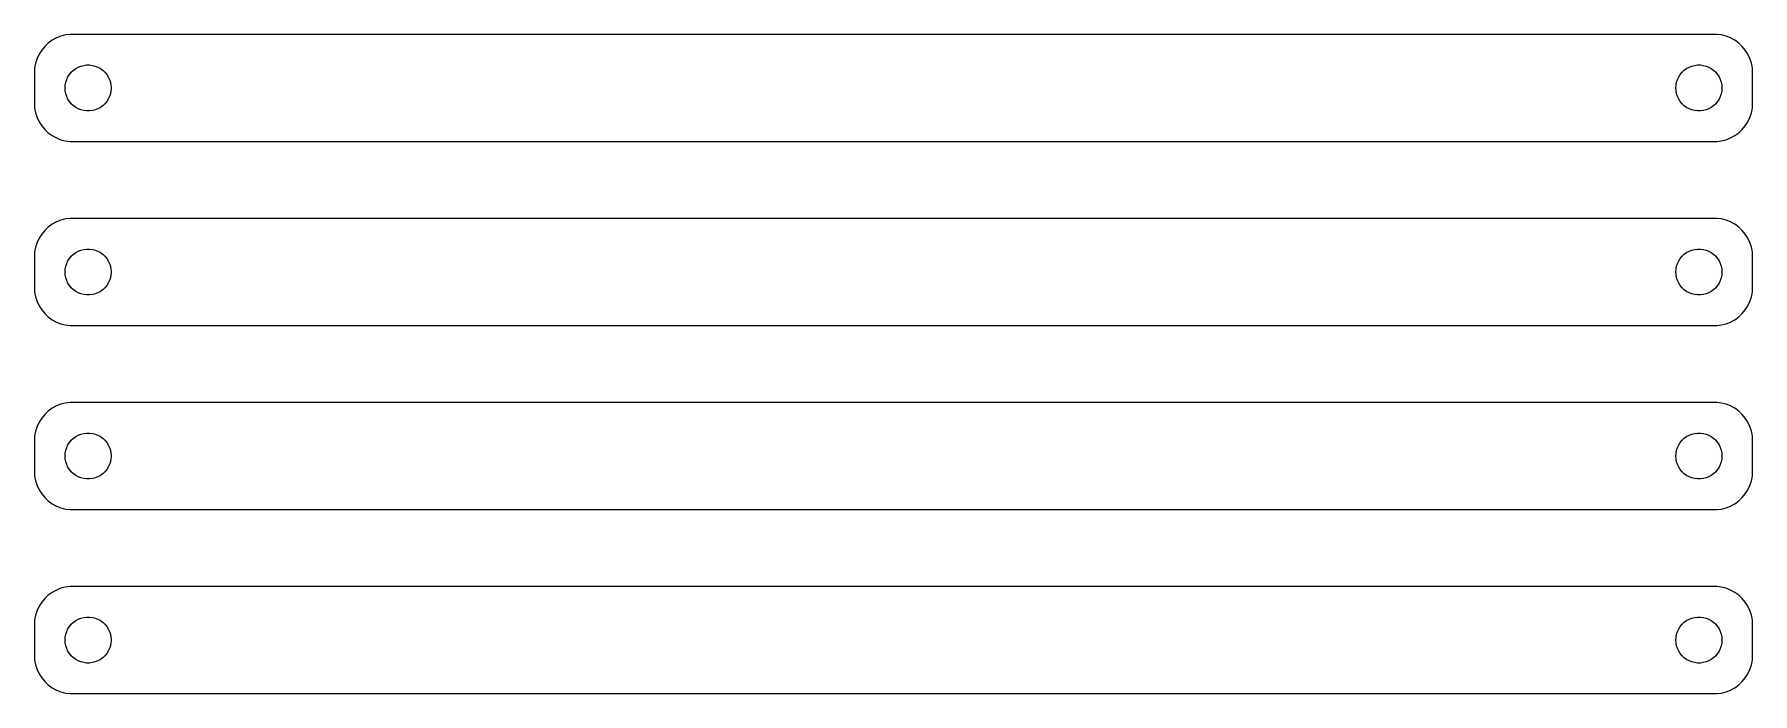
# Model space of a CAD drawing. Header units: metres. Extents: x -112 to 112, y 65 to 151.
import ezdxf

# ---------------------------------------------------------------- set-up
doc = ezdxf.new("R2010")
doc.units = ezdxf.units.M

msp = doc.modelspace()

# ---------------------------------------------------------------- linework, layer by layer
for p, q in [((-109.679, 150.222), (-110.187, 149.853)), ((-109.129, 150.524), (-109.679, 150.222)), ((-108.545, 150.755), (-109.129, 150.524)), ((-107.937, 150.911), (-108.545, 150.755)), ((-107.314, 150.99), (-107.937, 150.911)), ((107.314, 150.99), (-107.314, 150.99)), ((107.937, 150.911), (107.314, 150.99)), ((108.545, 150.755), (107.937, 150.911)), ((109.129, 150.524), (108.545, 150.755)), ((109.679, 150.222), (109.129, 150.524)), ((110.187, 149.853), (109.679, 150.222)), ((-111.649, 147.841), (-111.843, 147.243)), ((-111.382, 148.409), (-111.649, 147.841)), ((-111.045, 148.939), (-111.382, 148.409)), ((-110.645, 149.423), (-111.045, 148.939)), ((-110.187, 149.853), (-110.645, 149.423)), ((110.645, 149.423), (110.187, 149.853)), ((111.045, 148.939), (110.645, 149.423)), ((111.382, 148.409), (111.045, 148.939)), ((111.649, 147.841), (111.382, 148.409)), ((111.843, 147.243), (111.649, 147.841)), ((-111.961, 146.627), (-112, 146)), ((-112, 146), (-112, 142)), ((-111.843, 147.243), (-111.961, 146.627)), ((-107.629, 145.445), (-107.427, 145.763)), ((-107.427, 145.763), (-107.187, 146.054)), ((-107.187, 146.054), (-106.912, 146.312)), ((-106.912, 146.312), (-106.607, 146.533)), ((-106.607, 146.533), (-106.277, 146.714)), ((-106.277, 146.714), (-105.927, 146.853)), ((-105.927, 146.853), (-105.562, 146.947)), ((-105.562, 146.947), (-105.188, 146.994)), ((-105.188, 146.994), (-104.812, 146.994)), ((-104.812, 146.994), (-104.438, 146.947)), ((-104.438, 146.947), (-104.073, 146.853)), ((-104.073, 146.853), (-103.723, 146.714)), ((-103.723, 146.714), (-103.393, 146.533)), ((-103.393, 146.533), (-103.088, 146.312)), ((-103.088, 146.312), (-102.813, 146.054)), ((-102.813, 146.054), (-102.573, 145.763)), ((-102.573, 145.763), (-102.371, 145.445)), ((102.371, 145.445), (102.573, 145.763)), ((102.573, 145.763), (102.813, 146.054)), ((102.813, 146.054), (103.088, 146.312)), ((103.088, 146.312), (103.393, 146.533)), ((103.393, 146.533), (103.723, 146.714)), ((103.723, 146.714), (104.073, 146.853)), ((104.073, 146.853), (104.438, 146.947)), ((104.438, 146.947), (104.812, 146.994)), ((104.812, 146.994), (105.188, 146.994)), ((105.188, 146.994), (105.562, 146.947)), ((105.562, 146.947), (105.927, 146.853)), ((105.927, 146.853), (106.277, 146.714)), ((106.277, 146.714), (106.607, 146.533)), ((106.607, 146.533), (106.912, 146.312)), ((106.912, 146.312), (107.187, 146.054)), ((107.187, 146.054), (107.427, 145.763)), ((107.427, 145.763), (107.629, 145.445)), ((111.961, 146.627), (111.843, 147.243)), ((112, 146), (111.961, 146.627)), ((112, 142), (112, 146)), ((-108, 144), (-107.976, 144.376)), ((-107.976, 143.624), (-108, 144)), ((-107.976, 144.376), (-107.906, 144.746)), ((-107.906, 143.254), (-107.976, 143.624)), ((-107.906, 144.746), (-107.789, 145.104)), ((-107.789, 145.104), (-107.629, 145.445)), ((-102.371, 145.445), (-102.211, 145.104)), ((-102.211, 145.104), (-102.094, 144.746)), ((-102.094, 144.746), (-102.024, 144.376)), ((-102.024, 143.624), (-102.094, 143.254)), ((-102.024, 144.376), (-102, 144)), ((-102, 144), (-102.024, 143.624)), ((102, 144), (102.024, 144.376)), ((102.024, 143.624), (102, 144)), ((102.024, 144.376), (102.094, 144.746)), ((102.094, 143.254), (102.024, 143.624)), ((102.094, 144.746), (102.211, 145.104)), ((102.211, 145.104), (102.371, 145.445)), ((107.629, 145.445), (107.789, 145.104)), ((107.789, 145.104), (107.906, 144.746)), ((107.906, 144.746), (107.976, 144.376)), ((107.976, 143.624), (107.906, 143.254)), ((107.976, 144.376), (108, 144)), ((108, 144), (107.976, 143.624)), ((-112, 142), (-111.961, 141.373)), ((-111.961, 141.373), (-111.843, 140.757)), ((-107.789, 142.896), (-107.906, 143.254)), ((-107.629, 142.555), (-107.789, 142.896)), ((-107.427, 142.237), (-107.629, 142.555)), ((-107.187, 141.946), (-107.427, 142.237)), ((-106.912, 141.688), (-107.187, 141.946)), ((-106.607, 141.467), (-106.912, 141.688)), ((-106.277, 141.286), (-106.607, 141.467)), ((-105.927, 141.147), (-106.277, 141.286)), ((-105.562, 141.053), (-105.927, 141.147)), ((-104.073, 141.147), (-104.438, 141.053)), ((-103.723, 141.286), (-104.073, 141.147)), ((-103.393, 141.467), (-103.723, 141.286)), ((-103.088, 141.688), (-103.393, 141.467)), ((-102.813, 141.946), (-103.088, 141.688)), ((-102.573, 142.237), (-102.813, 141.946)), ((-102.371, 142.555), (-102.573, 142.237)), ((-102.211, 142.896), (-102.371, 142.555)), ((-102.094, 143.254), (-102.211, 142.896)), ((102.211, 142.896), (102.094, 143.254)), ((102.371, 142.555), (102.211, 142.896)), ((102.573, 142.237), (102.371, 142.555)), ((102.813, 141.946), (102.573, 142.237)), ((103.088, 141.688), (102.813, 141.946)), ((103.393, 141.467), (103.088, 141.688)), ((103.723, 141.286), (103.393, 141.467)), ((104.073, 141.147), (103.723, 141.286)), ((104.438, 141.053), (104.073, 141.147)), ((105.927, 141.147), (105.562, 141.053)), ((106.277, 141.286), (105.927, 141.147)), ((106.607, 141.467), (106.277, 141.286)), ((106.912, 141.688), (106.607, 141.467)), ((107.187, 141.946), (106.912, 141.688)), ((107.427, 142.237), (107.187, 141.946)), ((107.629, 142.555), (107.427, 142.237)), ((107.789, 142.896), (107.629, 142.555)), ((107.906, 143.254), (107.789, 142.896)), ((111.843, 140.757), (111.961, 141.373)), ((111.961, 141.373), (112, 142)), ((-111.843, 140.757), (-111.649, 140.159)), ((-111.649, 140.159), (-111.382, 139.591)), ((-111.382, 139.591), (-111.045, 139.061)), ((-111.045, 139.061), (-110.645, 138.577)), ((-105.188, 141.006), (-105.562, 141.053)), ((-104.812, 141.006), (-105.188, 141.006)), ((-104.438, 141.053), (-104.812, 141.006)), ((104.812, 141.006), (104.438, 141.053)), ((105.188, 141.006), (104.812, 141.006)), ((105.562, 141.053), (105.188, 141.006)), ((110.645, 138.577), (111.045, 139.061)), ((111.045, 139.061), (111.382, 139.591)), ((111.382, 139.591), (111.649, 140.159)), ((111.649, 140.159), (111.843, 140.757)), ((-110.645, 138.577), (-110.187, 138.147)), ((-110.187, 138.147), (-109.679, 137.778)), ((-109.679, 137.778), (-109.129, 137.476)), ((-109.129, 137.476), (-108.545, 137.245)), ((-108.545, 137.245), (-107.937, 137.089)), ((-107.937, 137.089), (-107.314, 137.01)), ((-107.314, 137.01), (107.314, 137.01)), ((107.314, 137.01), (107.937, 137.089)), ((107.937, 137.089), (108.545, 137.245)), ((108.545, 137.245), (109.129, 137.476)), ((109.129, 137.476), (109.679, 137.778)), ((109.679, 137.778), (110.187, 138.147)), ((110.187, 138.147), (110.645, 138.577)), ((-110.187, 125.853), (-110.645, 125.423)), ((-109.679, 126.222), (-110.187, 125.853)), ((-109.129, 126.524), (-109.679, 126.222)), ((-108.545, 126.755), (-109.129, 126.524)), ((-107.937, 126.911), (-108.545, 126.755)), ((-107.314, 126.99), (-107.937, 126.911)), ((107.314, 126.99), (-107.314, 126.99)), ((107.937, 126.911), (107.314, 126.99)), ((108.545, 126.755), (107.937, 126.911)), ((109.129, 126.524), (108.545, 126.755)), ((109.679, 126.222), (109.129, 126.524)), ((110.187, 125.853), (109.679, 126.222)), ((110.645, 125.423), (110.187, 125.853)), ((-111.843, 123.243), (-111.961, 122.627)), ((-111.649, 123.841), (-111.843, 123.243)), ((-111.382, 124.409), (-111.649, 123.841)), ((-111.045, 124.939), (-111.382, 124.409)), ((-110.645, 125.423), (-111.045, 124.939)), ((111.045, 124.939), (110.645, 125.423)), ((111.382, 124.409), (111.045, 124.939)), ((111.649, 123.841), (111.382, 124.409)), ((111.843, 123.243), (111.649, 123.841)), ((111.961, 122.627), (111.843, 123.243)), ((-111.961, 122.627), (-112, 122)), ((-112, 122), (-112, 118)), ((-107.906, 120.746), (-107.789, 121.104)), ((-107.789, 121.104), (-107.629, 121.445)), ((-107.629, 121.445), (-107.427, 121.763)), ((-107.427, 121.763), (-107.187, 122.054)), ((-107.187, 122.054), (-106.912, 122.312)), ((-106.912, 122.312), (-106.607, 122.533)), ((-106.607, 122.533), (-106.277, 122.714)), ((-106.277, 122.714), (-105.927, 122.853)), ((-105.927, 122.853), (-105.562, 122.947)), ((-105.562, 122.947), (-105.188, 122.994)), ((-105.188, 122.994), (-104.812, 122.994)), ((-104.812, 122.994), (-104.438, 122.947)), ((-104.438, 122.947), (-104.073, 122.853)), ((-104.073, 122.853), (-103.723, 122.714)), ((-103.723, 122.714), (-103.393, 122.533)), ((-103.393, 122.533), (-103.088, 122.312)), ((-103.088, 122.312), (-102.813, 122.054)), ((-102.813, 122.054), (-102.573, 121.763)), ((-102.573, 121.763), (-102.371, 121.445)), ((-102.371, 121.445), (-102.211, 121.104)), ((-102.211, 121.104), (-102.094, 120.746)), ((102.094, 120.746), (102.211, 121.104)), ((102.211, 121.104), (102.371, 121.445)), ((102.371, 121.445), (102.573, 121.763)), ((102.573, 121.763), (102.813, 122.054)), ((102.813, 122.054), (103.088, 122.312)), ((103.088, 122.312), (103.393, 122.533)), ((103.393, 122.533), (103.723, 122.714)), ((103.723, 122.714), (104.073, 122.853)), ((104.073, 122.853), (104.438, 122.947)), ((104.438, 122.947), (104.812, 122.994)), ((104.812, 122.994), (105.188, 122.994)), ((105.188, 122.994), (105.562, 122.947)), ((105.562, 122.947), (105.927, 122.853)), ((105.927, 122.853), (106.277, 122.714)), ((106.277, 122.714), (106.607, 122.533)), ((106.607, 122.533), (106.912, 122.312)), ((106.912, 122.312), (107.187, 122.054)), ((107.187, 122.054), (107.427, 121.763)), ((107.427, 121.763), (107.629, 121.445)), ((107.629, 121.445), (107.789, 121.104)), ((107.789, 121.104), (107.906, 120.746)), ((112, 122), (111.961, 122.627)), ((112, 118), (112, 122)), ((-108, 120), (-107.976, 120.376)), ((-107.976, 119.624), (-108, 120)), ((-107.976, 120.376), (-107.906, 120.746)), ((-107.906, 119.254), (-107.976, 119.624)), ((-107.789, 118.896), (-107.906, 119.254)), ((-107.629, 118.555), (-107.789, 118.896)), ((-102.211, 118.896), (-102.371, 118.555)), ((-102.094, 119.254), (-102.211, 118.896)), ((-102.094, 120.746), (-102.024, 120.376)), ((-102.024, 119.624), (-102.094, 119.254)), ((-102.024, 120.376), (-102, 120)), ((-102, 120), (-102.024, 119.624)), ((102, 120), (102.024, 120.376)), ((102.024, 119.624), (102, 120)), ((102.024, 120.376), (102.094, 120.746)), ((102.094, 119.254), (102.024, 119.624)), ((102.211, 118.896), (102.094, 119.254)), ((102.371, 118.555), (102.211, 118.896)), ((107.789, 118.896), (107.629, 118.555)), ((107.906, 119.254), (107.789, 118.896)), ((107.906, 120.746), (107.976, 120.376)), ((107.976, 119.624), (107.906, 119.254)), ((107.976, 120.376), (108, 120)), ((108, 120), (107.976, 119.624)), ((-112, 118), (-111.961, 117.373)), ((-111.961, 117.373), (-111.843, 116.757)), ((-111.843, 116.757), (-111.649, 116.159)), ((-107.427, 118.237), (-107.629, 118.555)), ((-107.187, 117.946), (-107.427, 118.237)), ((-106.912, 117.688), (-107.187, 117.946)), ((-106.607, 117.467), (-106.912, 117.688)), ((-106.277, 117.286), (-106.607, 117.467)), ((-105.927, 117.147), (-106.277, 117.286)), ((-105.562, 117.053), (-105.927, 117.147)), ((-105.188, 117.006), (-105.562, 117.053)), ((-104.812, 117.006), (-105.188, 117.006)), ((-104.438, 117.053), (-104.812, 117.006)), ((-104.073, 117.147), (-104.438, 117.053)), ((-103.723, 117.286), (-104.073, 117.147)), ((-103.393, 117.467), (-103.723, 117.286)), ((-103.088, 117.688), (-103.393, 117.467)), ((-102.813, 117.946), (-103.088, 117.688)), ((-102.573, 118.237), (-102.813, 117.946)), ((-102.371, 118.555), (-102.573, 118.237)), ((102.573, 118.237), (102.371, 118.555)), ((102.813, 117.946), (102.573, 118.237)), ((103.088, 117.688), (102.813, 117.946)), ((103.393, 117.467), (103.088, 117.688)), ((103.723, 117.286), (103.393, 117.467)), ((104.073, 117.147), (103.723, 117.286)), ((104.438, 117.053), (104.073, 117.147)), ((104.812, 117.006), (104.438, 117.053)), ((105.188, 117.006), (104.812, 117.006)), ((105.562, 117.053), (105.188, 117.006)), ((105.927, 117.147), (105.562, 117.053)), ((106.277, 117.286), (105.927, 117.147)), ((106.607, 117.467), (106.277, 117.286)), ((106.912, 117.688), (106.607, 117.467)), ((107.187, 117.946), (106.912, 117.688)), ((107.427, 118.237), (107.187, 117.946)), ((107.629, 118.555), (107.427, 118.237)), ((111.649, 116.159), (111.843, 116.757)), ((111.843, 116.757), (111.961, 117.373)), ((111.961, 117.373), (112, 118)), ((-111.649, 116.159), (-111.382, 115.591)), ((-111.382, 115.591), (-111.045, 115.061)), ((-111.045, 115.061), (-110.645, 114.577)), ((-110.645, 114.577), (-110.187, 114.147)), ((110.187, 114.147), (110.645, 114.577)), ((110.645, 114.577), (111.045, 115.061)), ((111.045, 115.061), (111.382, 115.591)), ((111.382, 115.591), (111.649, 116.159)), ((-110.187, 114.147), (-109.679, 113.778)), ((-109.679, 113.778), (-109.129, 113.476)), ((-109.129, 113.476), (-108.545, 113.245)), ((-108.545, 113.245), (-107.937, 113.089)), ((-107.937, 113.089), (-107.314, 113.01)), ((-107.314, 113.01), (107.314, 113.01)), ((107.314, 113.01), (107.937, 113.089)), ((107.937, 113.089), (108.545, 113.245)), ((108.545, 113.245), (109.129, 113.476)), ((109.129, 113.476), (109.679, 113.778)), ((109.679, 113.778), (110.187, 114.147)), ((-111.045, 100.939), (-111.382, 100.409)), ((-110.645, 101.423), (-111.045, 100.939)), ((-110.187, 101.853), (-110.645, 101.423)), ((-109.679, 102.222), (-110.187, 101.853)), ((-109.129, 102.524), (-109.679, 102.222)), ((-108.545, 102.755), (-109.129, 102.524)), ((-107.937, 102.911), (-108.545, 102.755)), ((-107.314, 102.99), (-107.937, 102.911)), ((107.314, 102.99), (-107.314, 102.99)), ((107.937, 102.911), (107.314, 102.99)), ((108.545, 102.755), (107.937, 102.911)), ((109.129, 102.524), (108.545, 102.755)), ((109.679, 102.222), (109.129, 102.524)), ((110.187, 101.853), (109.679, 102.222)), ((110.645, 101.423), (110.187, 101.853)), ((111.045, 100.939), (110.645, 101.423)), ((111.382, 100.409), (111.045, 100.939)), ((-111.961, 98.6267), (-112, 98)), ((-111.843, 99.2434), (-111.961, 98.6267)), ((-111.649, 99.8406), (-111.843, 99.2434)), ((-111.382, 100.409), (-111.649, 99.8406)), ((-106.607, 98.533), (-106.277, 98.7145)), ((-106.277, 98.7145), (-105.927, 98.8532)), ((-105.927, 98.8532), (-105.562, 98.9469)), ((-105.562, 98.9469), (-105.188, 98.9941)), ((-105.188, 98.9941), (-104.812, 98.9941)), ((-104.812, 98.9941), (-104.438, 98.9469)), ((-104.438, 98.9469), (-104.073, 98.8532)), ((-104.073, 98.8532), (-103.723, 98.7145)), ((-103.723, 98.7145), (-103.393, 98.533)), ((103.393, 98.533), (103.723, 98.7145)), ((103.723, 98.7145), (104.073, 98.8532)), ((104.073, 98.8532), (104.438, 98.9469)), ((104.438, 98.9469), (104.812, 98.9941)), ((104.812, 98.9941), (105.188, 98.9941)), ((105.188, 98.9941), (105.562, 98.9469)), ((105.562, 98.9469), (105.927, 98.8532)), ((105.927, 98.8532), (106.277, 98.7145)), ((106.277, 98.7145), (106.607, 98.533)), ((111.649, 99.8406), (111.382, 100.409)), ((111.843, 99.2434), (111.649, 99.8406)), ((111.961, 98.6267), (111.843, 99.2434)), ((112, 98), (111.961, 98.6267)), ((-112, 98), (-112, 94)), ((-108, 96), (-107.976, 96.376)), ((-107.976, 96.376), (-107.906, 96.7461)), ((-107.906, 96.7461), (-107.789, 97.1044)), ((-107.789, 97.1044), (-107.629, 97.4453)), ((-107.629, 97.4453), (-107.427, 97.7634)), ((-107.427, 97.7634), (-107.187, 98.0536)), ((-107.187, 98.0536), (-106.912, 98.3115)), ((-106.912, 98.3115), (-106.607, 98.533)), ((-103.393, 98.533), (-103.088, 98.3115)), ((-103.088, 98.3115), (-102.813, 98.0536)), ((-102.813, 98.0536), (-102.573, 97.7634)), ((-102.573, 97.7634), (-102.371, 97.4453)), ((-102.371, 97.4453), (-102.211, 97.1044)), ((-102.211, 97.1044), (-102.094, 96.7461)), ((-102.094, 96.7461), (-102.024, 96.376)), ((-102.024, 96.376), (-102, 96)), ((102, 96), (102.024, 96.376)), ((102.024, 96.376), (102.094, 96.7461)), ((102.094, 96.7461), (102.211, 97.1044)), ((102.211, 97.1044), (102.371, 97.4453)), ((102.371, 97.4453), (102.573, 97.7634)), ((102.573, 97.7634), (102.813, 98.0536)), ((102.813, 98.0536), (103.088, 98.3115)), ((103.088, 98.3115), (103.393, 98.533)), ((106.607, 98.533), (106.912, 98.3115)), ((106.912, 98.3115), (107.187, 98.0536)), ((107.187, 98.0536), (107.427, 97.7634)), ((107.427, 97.7634), (107.629, 97.4453)), ((107.629, 97.4453), (107.789, 97.1044)), ((107.789, 97.1044), (107.906, 96.7461)), ((107.906, 96.7461), (107.976, 96.376)), ((107.976, 96.376), (108, 96)), ((112, 94), (112, 98)), ((-107.976, 95.624), (-108, 96)), ((-107.906, 95.2539), (-107.976, 95.624)), ((-107.789, 94.8956), (-107.906, 95.2539)), ((-107.629, 94.5547), (-107.789, 94.8956)), ((-107.427, 94.2366), (-107.629, 94.5547)), ((-107.187, 93.9464), (-107.427, 94.2366)), ((-102.573, 94.2366), (-102.813, 93.9464)), ((-102.371, 94.5547), (-102.573, 94.2366)), ((-102.211, 94.8956), (-102.371, 94.5547)), ((-102.094, 95.2539), (-102.211, 94.8956)), ((-102.024, 95.624), (-102.094, 95.2539)), ((-102, 96), (-102.024, 95.624)), ((102.024, 95.624), (102, 96)), ((102.094, 95.2539), (102.024, 95.624)), ((102.211, 94.8956), (102.094, 95.2539)), ((102.371, 94.5547), (102.211, 94.8956)), ((102.573, 94.2366), (102.371, 94.5547)), ((102.813, 93.9464), (102.573, 94.2366)), ((107.427, 94.2366), (107.187, 93.9464)), ((107.629, 94.5547), (107.427, 94.2366)), ((107.789, 94.8956), (107.629, 94.5547)), ((107.906, 95.2539), (107.789, 94.8956)), ((107.976, 95.624), (107.906, 95.2539)), ((108, 96), (107.976, 95.624)), ((-112, 94), (-111.961, 93.3733)), ((-111.961, 93.3733), (-111.843, 92.7566)), ((-111.843, 92.7566), (-111.649, 92.1594)), ((-111.649, 92.1594), (-111.382, 91.5912)), ((-106.912, 93.6885), (-107.187, 93.9464)), ((-106.607, 93.467), (-106.912, 93.6885)), ((-106.277, 93.2855), (-106.607, 93.467)), ((-105.927, 93.1468), (-106.277, 93.2855)), ((-105.562, 93.0531), (-105.927, 93.1468)), ((-105.188, 93.0059), (-105.562, 93.0531)), ((-104.812, 93.0059), (-105.188, 93.0059)), ((-104.438, 93.0531), (-104.812, 93.0059)), ((-104.073, 93.1468), (-104.438, 93.0531)), ((-103.723, 93.2855), (-104.073, 93.1468)), ((-103.393, 93.467), (-103.723, 93.2855)), ((-103.088, 93.6885), (-103.393, 93.467)), ((-102.813, 93.9464), (-103.088, 93.6885)), ((103.088, 93.6885), (102.813, 93.9464)), ((103.393, 93.467), (103.088, 93.6885)), ((103.723, 93.2855), (103.393, 93.467)), ((104.073, 93.1468), (103.723, 93.2855)), ((104.438, 93.0531), (104.073, 93.1468)), ((104.812, 93.0059), (104.438, 93.0531)), ((105.188, 93.0059), (104.812, 93.0059)), ((105.562, 93.0531), (105.188, 93.0059)), ((105.927, 93.1468), (105.562, 93.0531)), ((106.277, 93.2855), (105.927, 93.1468)), ((106.607, 93.467), (106.277, 93.2855)), ((106.912, 93.6885), (106.607, 93.467)), ((107.187, 93.9464), (106.912, 93.6885)), ((111.382, 91.5912), (111.649, 92.1594)), ((111.649, 92.1594), (111.843, 92.7566)), ((111.843, 92.7566), (111.961, 93.3733)), ((111.961, 93.3733), (112, 94)), ((-111.382, 91.5912), (-111.045, 91.0611)), ((-111.045, 91.0611), (-110.645, 90.5773)), ((-110.645, 90.5773), (-110.187, 90.1474)), ((-110.187, 90.1474), (-109.679, 89.7784)), ((-109.679, 89.7784), (-109.129, 89.4759)), ((109.129, 89.4759), (109.679, 89.7784)), ((109.679, 89.7784), (110.187, 90.1474)), ((110.187, 90.1474), (110.645, 90.5773)), ((110.645, 90.5773), (111.045, 91.0611)), ((111.045, 91.0611), (111.382, 91.5912)), ((-109.129, 89.4759), (-108.545, 89.2447)), ((-108.545, 89.2447), (-107.937, 89.0886)), ((-107.937, 89.0886), (-107.314, 89.0099)), ((-107.314, 89.0099), (107.314, 89.0099)), ((107.314, 89.0099), (107.937, 89.0886)), ((107.937, 89.0886), (108.545, 89.2447)), ((108.545, 89.2447), (109.129, 89.4759)), ((-109.129, 78.5241), (-109.679, 78.2216)), ((-108.545, 78.7553), (-109.129, 78.5241)), ((-107.937, 78.9114), (-108.545, 78.7553)), ((-107.314, 78.9901), (-107.937, 78.9114)), ((107.314, 78.9901), (-107.314, 78.9901)), ((107.937, 78.9114), (107.314, 78.9901)), ((108.545, 78.7553), (107.937, 78.9114)), ((109.129, 78.5241), (108.545, 78.7553)), ((109.679, 78.2216), (109.129, 78.5241)), ((-111.382, 76.4088), (-111.649, 75.8406)), ((-111.045, 76.9389), (-111.382, 76.4088)), ((-110.645, 77.4227), (-111.045, 76.9389)), ((-110.187, 77.8526), (-110.645, 77.4227)), ((-109.679, 78.2216), (-110.187, 77.8526)), ((110.187, 77.8526), (109.679, 78.2216)), ((110.645, 77.4227), (110.187, 77.8526)), ((111.045, 76.9389), (110.645, 77.4227)), ((111.382, 76.4088), (111.045, 76.9389)), ((111.649, 75.8406), (111.382, 76.4088)), ((-111.961, 74.6267), (-112, 74)), ((-112, 74), (-112, 70)), ((-111.843, 75.2434), (-111.961, 74.6267)), ((-111.649, 75.8406), (-111.843, 75.2434)), ((-107.427, 73.7634), (-107.187, 74.0536)), ((-107.187, 74.0536), (-106.912, 74.3115)), ((-106.912, 74.3115), (-106.607, 74.533)), ((-106.607, 74.533), (-106.277, 74.7145)), ((-106.277, 74.7145), (-105.927, 74.8532)), ((-105.927, 74.8532), (-105.562, 74.9469)), ((-105.562, 74.9469), (-105.188, 74.9941)), ((-105.188, 74.9941), (-104.812, 74.9941)), ((-104.812, 74.9941), (-104.438, 74.9469)), ((-104.438, 74.9469), (-104.073, 74.8532)), ((-104.073, 74.8532), (-103.723, 74.7145)), ((-103.723, 74.7145), (-103.393, 74.533)), ((-103.393, 74.533), (-103.088, 74.3115)), ((-103.088, 74.3115), (-102.813, 74.0536)), ((-102.813, 74.0536), (-102.573, 73.7634)), ((102.573, 73.7634), (102.813, 74.0536)), ((102.813, 74.0536), (103.088, 74.3115)), ((103.088, 74.3115), (103.393, 74.533)), ((103.393, 74.533), (103.723, 74.7145)), ((103.723, 74.7145), (104.073, 74.8532)), ((104.073, 74.8532), (104.438, 74.9469)), ((104.438, 74.9469), (104.812, 74.9941)), ((104.812, 74.9941), (105.188, 74.9941)), ((105.188, 74.9941), (105.562, 74.9469)), ((105.562, 74.9469), (105.927, 74.8532)), ((105.927, 74.8532), (106.277, 74.7145)), ((106.277, 74.7145), (106.607, 74.533)), ((106.607, 74.533), (106.912, 74.3115)), ((106.912, 74.3115), (107.187, 74.0536)), ((107.187, 74.0536), (107.427, 73.7634)), ((111.843, 75.2434), (111.649, 75.8406)), ((111.961, 74.6267), (111.843, 75.2434)), ((112, 74), (111.961, 74.6267)), ((112, 70), (112, 74)), ((-108, 72), (-107.976, 72.376)), ((-107.976, 71.624), (-108, 72)), ((-107.976, 72.376), (-107.906, 72.7461)), ((-107.906, 72.7461), (-107.789, 73.1044)), ((-107.789, 73.1044), (-107.629, 73.4453)), ((-107.629, 73.4453), (-107.427, 73.7634)), ((-102.573, 73.7634), (-102.371, 73.4453)), ((-102.371, 73.4453), (-102.211, 73.1044)), ((-102.211, 73.1044), (-102.094, 72.7461)), ((-102.094, 72.7461), (-102.024, 72.376)), ((-102.024, 72.376), (-102, 72)), ((-102, 72), (-102.024, 71.624)), ((102, 72), (102.024, 72.376)), ((102.024, 71.624), (102, 72)), ((102.024, 72.376), (102.094, 72.7461)), ((102.094, 72.7461), (102.211, 73.1044)), ((102.211, 73.1044), (102.371, 73.4453)), ((102.371, 73.4453), (102.573, 73.7634)), ((107.427, 73.7634), (107.629, 73.4453)), ((107.629, 73.4453), (107.789, 73.1044)), ((107.789, 73.1044), (107.906, 72.7461)), ((107.906, 72.7461), (107.976, 72.376)), ((107.976, 72.376), (108, 72)), ((108, 72), (107.976, 71.624)), ((-112, 70), (-111.961, 69.3733)), ((-107.906, 71.2539), (-107.976, 71.624)), ((-107.789, 70.8956), (-107.906, 71.2539)), ((-107.629, 70.5547), (-107.789, 70.8956)), ((-107.427, 70.2366), (-107.629, 70.5547)), ((-107.187, 69.9464), (-107.427, 70.2366)), ((-106.912, 69.6885), (-107.187, 69.9464)), ((-106.607, 69.467), (-106.912, 69.6885)), ((-106.277, 69.2855), (-106.607, 69.467)), ((-103.393, 69.467), (-103.723, 69.2855)), ((-103.088, 69.6885), (-103.393, 69.467)), ((-102.813, 69.9464), (-103.088, 69.6885)), ((-102.573, 70.2366), (-102.813, 69.9464)), ((-102.371, 70.5547), (-102.573, 70.2366)), ((-102.211, 70.8956), (-102.371, 70.5547)), ((-102.094, 71.2539), (-102.211, 70.8956)), ((-102.024, 71.624), (-102.094, 71.2539)), ((102.094, 71.2539), (102.024, 71.624)), ((102.211, 70.8956), (102.094, 71.2539)), ((102.371, 70.5547), (102.211, 70.8956)), ((102.573, 70.2366), (102.371, 70.5547)), ((102.813, 69.9464), (102.573, 70.2366)), ((103.088, 69.6885), (102.813, 69.9464)), ((103.393, 69.467), (103.088, 69.6885)), ((103.723, 69.2855), (103.393, 69.467)), ((106.607, 69.467), (106.277, 69.2855)), ((106.912, 69.6885), (106.607, 69.467)), ((107.187, 69.9464), (106.912, 69.6885)), ((107.427, 70.2366), (107.187, 69.9464)), ((107.629, 70.5547), (107.427, 70.2366)), ((107.789, 70.8956), (107.629, 70.5547)), ((107.906, 71.2539), (107.789, 70.8956)), ((107.976, 71.624), (107.906, 71.2539)), ((111.961, 69.3733), (112, 70)), ((-111.961, 69.3733), (-111.843, 68.7566)), ((-111.843, 68.7566), (-111.649, 68.1594)), ((-111.649, 68.1594), (-111.382, 67.5912)), ((-111.382, 67.5912), (-111.045, 67.0611)), ((-105.927, 69.1468), (-106.277, 69.2855)), ((-105.562, 69.0531), (-105.927, 69.1468)), ((-105.188, 69.0059), (-105.562, 69.0531)), ((-104.812, 69.0059), (-105.188, 69.0059)), ((-104.438, 69.0531), (-104.812, 69.0059)), ((-104.073, 69.1468), (-104.438, 69.0531)), ((-103.723, 69.2855), (-104.073, 69.1468)), ((104.073, 69.1468), (103.723, 69.2855)), ((104.438, 69.0531), (104.073, 69.1468)), ((104.812, 69.0059), (104.438, 69.0531)), ((105.188, 69.0059), (104.812, 69.0059)), ((105.562, 69.0531), (105.188, 69.0059)), ((105.927, 69.1468), (105.562, 69.0531)), ((106.277, 69.2855), (105.927, 69.1468)), ((111.045, 67.0611), (111.382, 67.5912)), ((111.382, 67.5912), (111.649, 68.1594)), ((111.649, 68.1594), (111.843, 68.7566)), ((111.843, 68.7566), (111.961, 69.3733)), ((-111.045, 67.0611), (-110.645, 66.5773)), ((-110.645, 66.5773), (-110.187, 66.1474)), ((-110.187, 66.1474), (-109.679, 65.7784)), ((-109.679, 65.7784), (-109.129, 65.4759)), ((-109.129, 65.4759), (-108.545, 65.2447)), ((-108.545, 65.2447), (-107.937, 65.0886)), ((-107.937, 65.0886), (-107.314, 65.0099)), ((-107.314, 65.0099), (107.314, 65.0099)), ((107.314, 65.0099), (107.937, 65.0886)), ((107.937, 65.0886), (108.545, 65.2447)), ((108.545, 65.2447), (109.129, 65.4759)), ((109.129, 65.4759), (109.679, 65.7784)), ((109.679, 65.7784), (110.187, 66.1474)), ((110.187, 66.1474), (110.645, 66.5773)), ((110.645, 66.5773), (111.045, 67.0611))]:
    msp.add_line(p, q)

doc.saveas('drawing.dxf')
